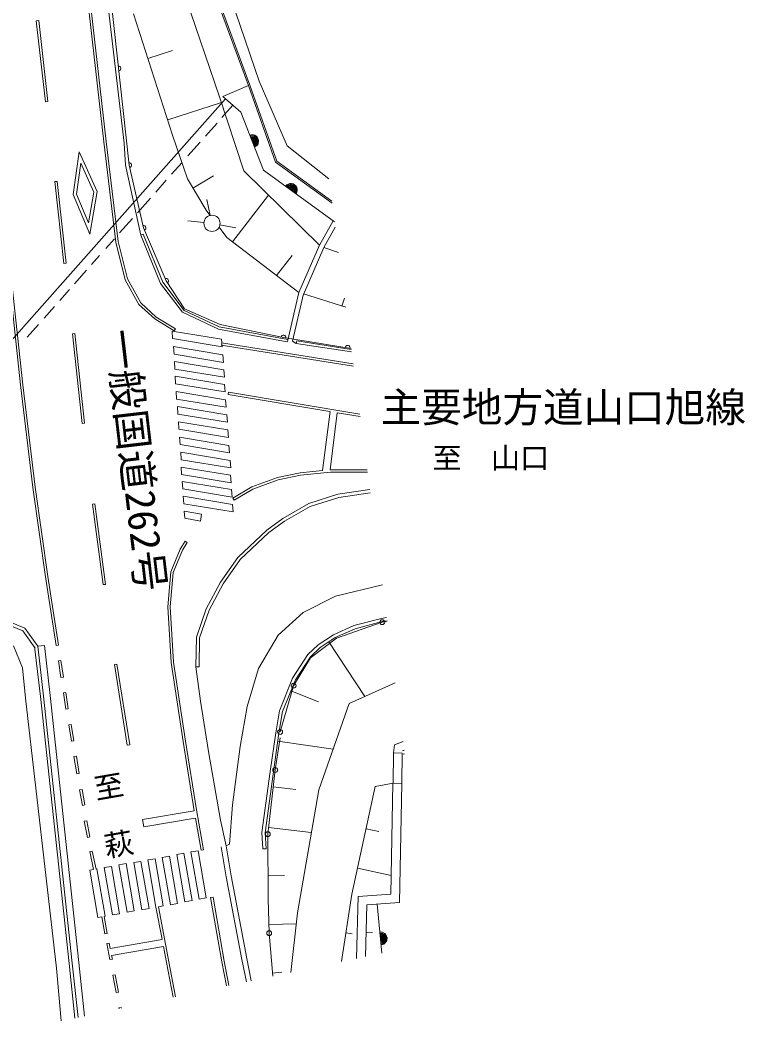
# Model space of a CAD drawing. Units: millimetres, scale not verified. Extents: x 40000 to 680000, y 20000 to 380000.
# Drawn here: x 334512 to 379161, y 251050 to 312716 of the extents above; entities that cross this region are included whole.
import ezdxf
from ezdxf.enums import TextEntityAlignment as Align

# ---------------------------------------------------------------- set-up
doc = ezdxf.new("R2010")
doc.units = ezdxf.units.MM
doc.header["$LTSCALE"] = 1000
doc.layers.add('M-BGD', color=7, linetype='Continuous', lineweight=13)
doc.layers.add('M-STR-HTXT', color=7, linetype='Continuous', lineweight=13)
doc.styles.add('@ＭＳ ゴシック', font='')
doc.styles.add('ＭＳ ゴシック', font='')
doc.styles.get('@ＭＳ ゴシック').set_extended_font_data('@MS Gothic')
doc.styles.get('ＭＳ ゴシック').set_extended_font_data('MS Gothic')

msp = doc.modelspace()

# ---------------------------------------------------------------- linework, layer by layer
at = {"layer": 'M-BGD'}
for p, q in [((339673, 305208), (337321, 325946)), ((339822, 305226), (337470, 325963)), ((343590, 322221), (348576, 308675)), ((343689, 322244), (348669, 308709)), ((349250, 308954), (344711, 322209)), ((340933, 305122), (339689, 315713)), ((341228, 303771), (339919, 315697)), ((346797, 307978), (344189, 315679)), ((335512, 312670), (335661, 312687)), ((336085, 307684), (335512, 312670)), ((335661, 312687), (336234, 307701)), ((343906, 305626), (341497, 313105)), ((343912, 310833), (342387, 310341)), ((350967, 304964), (349250, 308954)), ((346998, 308004), (348576, 308675)), ((348575, 308676), (350247, 303961)), ((348669, 308709), (350331, 304024)), ((347166, 307859), (329690, 288147)), ((348302, 303429), (346797, 307978)), ((348117, 307038), (346998, 308004)), ((336234, 307701), (336085, 307684)), ((346915, 307628), (343605, 306562)), ((347620, 307467), (346947, 306707)), ((349501, 303471), (348117, 307038)), ((349501, 303471), (348117, 307038)), ((346648, 306370), (345935, 305566)), ((344826, 302922), (343906, 305626)), ((340409, 299036), (339673, 305208)), ((340557, 299063), (339822, 305226)), ((340998, 303766), (340933, 305122)), ((345609, 305198), (344852, 304344)), ((353529, 302928), (350967, 304964)), ((337776, 301958), (338162, 304604)), ((338162, 304604), (339259, 302146)), ((350331, 304024), (353709, 301565)), ((337982, 301985), (338260, 303893)), ((338260, 303893), (339052, 302120)), ((341962, 299457), (340998, 303766)), ((342116, 299907), (341228, 303771)), ((344496, 303942), (343851, 303215)), ((352956, 298838), (348302, 303429)), ((353877, 300287), (349501, 303471)), ((353877, 300287), (349501, 303471)), ((350247, 303961), (353727, 301429)), ((343521, 302842), (342874, 302113)), ((345979, 300994), (344826, 302922)), ((346431, 303125), (345159, 302364)), ((334541, 290233), (333189, 302757)), ((334690, 290250), (333338, 302773)), ((336654, 302762), (336803, 302778)), ((337202, 297715), (336654, 302762)), ((336803, 302778), (337351, 297731)), ((338813, 299514), (337776, 301958)), ((338730, 300221), (337982, 301985)), ((339052, 302120), (338730, 300221)), ((339259, 302146), (338813, 299514)), ((342540, 301737), (341738, 300832)), ((346225, 300680), (346007, 301656)), ((349816, 301935), (347604, 299045)), ((346211, 300688), (345979, 300994)), ((341430, 300484), (340642, 299596)), ((345837, 300245), (344842, 300350)), ((352956, 298838), (353798, 300344)), ((343512, 296643), (342116, 299907)), ((347252, 299315), (346771, 299949)), ((346825, 300099), (347808, 299914)), ((353225, 298705), (353922, 299950)), ((340321, 299234), (339796, 298642)), ((342101, 299514), (341962, 299457)), ((341962, 299457), (343169, 296486)), ((342101, 299514), (343300, 296561)), ((351687, 295920), (347252, 299315)), ((340980, 296720), (340409, 299036)), ((341121, 296775), (340557, 299063)), ((351687, 295920), (352956, 298838)), ((351962, 295800), (353225, 298705)), ((354127, 298396), (353225, 298705)), ((339404, 298199), (338917, 297650)), ((351264, 298210), (350315, 296970)), ((337351, 297731), (337202, 297715)), ((338611, 297305), (337862, 296460)), ((341823, 295200), (340980, 296720)), ((341942, 295294), (341121, 296775)), ((344637, 294920), (343512, 296643)), ((337550, 296108), (336962, 295445)), ((343169, 296486), (344523, 294708)), ((343300, 296561), (344620, 294829)), ((351006, 292999), (351687, 295920)), ((351299, 292931), (351979, 295852)), ((351979, 295852), (354572, 295018)), ((354497, 295586), (354339, 295093)), ((336625, 295065), (335992, 294350)), ((342807, 294298), (341823, 295200)), ((342898, 294418), (341942, 295294)), ((344620, 294829), (346785, 293823)), ((346829, 293958), (344637, 294920)), ((344004, 293563), (342807, 294298)), ((344083, 293691), (342898, 294418)), ((344523, 294708), (346739, 293679)), ((335646, 293961), (334948, 293173)), ((343879, 293556), (346917, 293051)), ((343909, 293094), (343879, 293556)), ((344083, 293691), (344004, 293563)), ((346739, 293679), (350974, 292891)), ((346785, 293823), (351002, 293038)), ((350740, 293155), (346829, 293958)), ((337734, 293388), (337883, 293404)), ((338337, 287867), (337734, 293388)), ((337883, 293404), (338486, 287884)), ((346959, 292586), (343909, 293094)), ((346917, 293051), (346959, 292586)), ((354906, 292488), (350740, 293155)), ((350974, 292891), (351006, 292999)), ((351299, 292931), (351529, 292796)), ((351529, 292796), (351552, 292944)), ((351552, 292944), (354915, 292420)), ((343970, 292597), (347008, 292092)), ((344000, 292135), (343970, 292597)), ((346906, 292681), (355051, 291384)), ((346930, 292829), (355031, 291539)), ((351529, 292796), (354935, 292265)), ((347050, 291627), (344000, 292135)), ((347008, 292092), (347050, 291627)), ((344025, 291676), (347063, 291171)), ((344055, 291214), (344025, 291676)), ((347105, 290706), (344055, 291214)), ((347063, 291171), (347105, 290706)), ((344065, 290774), (347104, 290269)), ((344096, 290312), (344065, 290774)), ((335299, 283925), (334541, 290233)), ((335448, 283944), (334690, 290250)), ((347146, 289804), (344096, 290312)), ((347104, 290269), (347146, 289804)), ((344120, 289827), (347158, 289322)), ((344151, 289365), (344120, 289827)), ((347201, 288857), (344151, 289365)), ((347158, 289322), (347201, 288857)), ((347325, 289640), (347349, 289788)), ((353599, 288596), (347325, 289640)), ((355439, 288442), (347349, 289788)), ((344203, 288905), (347242, 288401)), ((344234, 288443), (344203, 288905)), ((347284, 287936), (344234, 288443)), ((347242, 288401), (347284, 287936)), ((353605, 288595), (353148, 284957)), ((354049, 288521), (353607, 285001)), ((355460, 288287), (354050, 288521)), ((338486, 287884), (338337, 287867)), ((344270, 287967), (347308, 287462)), ((344300, 287505), (344270, 287967)), ((347350, 286997), (344300, 287505)), ((347308, 287462), (347350, 286997)), ((344342, 287017), (347380, 286512)), ((344373, 286555), (344342, 287017)), ((347423, 286048), (344373, 286555)), ((347380, 286512), (347423, 286048)), ((344406, 286090), (347444, 285586)), ((344436, 285628), (344406, 286090)), ((347486, 285121), (344436, 285628)), ((347444, 285586), (347486, 285121)), ((344459, 284713), (344428, 285175)), ((344428, 285175), (347467, 284671)), ((353148, 284957), (351771, 284828)), ((355891, 285013), (353607, 285001)), ((347509, 284206), (344459, 284713)), ((344533, 283830), (344503, 284292)), ((344503, 284292), (347541, 283787)), ((347467, 284671), (347509, 284206)), ((350372, 284533), (348782, 283954)), ((350414, 284388), (348847, 283818)), ((351771, 284828), (350372, 284533)), ((351794, 284679), (350414, 284388)), ((353624, 284851), (351794, 284679)), ((355911, 284863), (353624, 284851)), ((336079, 278419), (335299, 283925)), ((336227, 278441), (335448, 283944)), ((347583, 283322), (344533, 283830)), ((347541, 283787), (347583, 283322)), ((348782, 283954), (347628, 283265)), ((348847, 283818), (347705, 283136)), ((356052, 283791), (354092, 283505)), ((344568, 283379), (347606, 282874)), ((344598, 282917), (344568, 283379)), ((347705, 283136), (347628, 283265)), ((354092, 283505), (352294, 282924)), ((354138, 283309), (352375, 282740)), ((356078, 283592), (354138, 283309)), ((338970, 282891), (339119, 282911)), ((339630, 277931), (338970, 282891)), ((339119, 282911), (339779, 277950)), ((347649, 282409), (344598, 282917)), ((344620, 282463), (345684, 282282)), ((344672, 282032), (344620, 282463)), ((347606, 282874), (347649, 282409)), ((352294, 282924), (350692, 282016)), ((352375, 282740), (350801, 281848)), ((345621, 281852), (344672, 282032)), ((345684, 282282), (345621, 281852)), ((350692, 282016), (349712, 281293)), ((350801, 281848), (349840, 281140)), ((349712, 281293), (347922, 279608)), ((344381, 280127), (344685, 280611)), ((344685, 280611), (344812, 280532)), ((349840, 281140), (348074, 279476)), ((343799, 278721), (344381, 280127)), ((343947, 278685), (344515, 280058)), ((344515, 280058), (344812, 280532)), ((347922, 279608), (346860, 278091)), ((348074, 279476), (347031, 277986)), ((336729, 274178), (336079, 278419)), ((336878, 274201), (336227, 278441)), ((343612, 276565), (343799, 278721)), ((343762, 276563), (343947, 278685)), ((339779, 277950), (339630, 277931)), ((346860, 278091), (345967, 276434)), ((347031, 277986), (346151, 276354)), ((353947, 277212), (356827, 277913)), ((351949, 276208), (353947, 277212)), ((343818, 273134), (343612, 276565)), ((343967, 273150), (343762, 276563)), ((345967, 276434), (345374, 274694)), ((346151, 276354), (345573, 274659)), ((334816, 275258), (333580, 275758)), ((350406, 274809), (351949, 276208)), ((356781, 275850), (355079, 275405)), ((356824, 275654), (355146, 275216)), ((357092, 275904), (356781, 275850)), ((357123, 275672), (356822, 275620)), ((357118, 275706), (356824, 275654)), ((334687, 275095), (333535, 275560)), ((335448, 274025), (334687, 275095)), ((335611, 274140), (334816, 275258)), ((355079, 275405), (353818, 274842)), ((355146, 275216), (353914, 274666)), ((356822, 275620), (354006, 274630)), ((345374, 274694), (345335, 272878)), ((345573, 274659), (345535, 272874)), ((349196, 272766), (350406, 274809)), ((354006, 274630), (352412, 273422)), ((353818, 274842), (352869, 274223)), ((353914, 274666), (352994, 274065)), ((355738, 271032), (353530, 274415)), ((334104, 274162), (334669, 272797)), ((335767, 271040), (335413, 274118)), ((335611, 274140), (336009, 274186)), ((335965, 271062), (335611, 274140)), ((336363, 271107), (336009, 274186)), ((336878, 274201), (336729, 274178)), ((352869, 274223), (352237, 273621)), ((352994, 274065), (352392, 273493)), ((336872, 273234), (337020, 273257)), ((337033, 272210), (336872, 273234)), ((337020, 273257), (337181, 272233)), ((352237, 273621), (351293, 272164)), ((352412, 273422), (351360, 271703)), ((352392, 273493), (351471, 272072)), ((334669, 272797), (334848, 270931)), ((340332, 273005), (340480, 273029)), ((341120, 268046), (340332, 273005)), ((340480, 273029), (341268, 268069)), ((344556, 268265), (343818, 273134)), ((344704, 268288), (343967, 273150)), ((345635, 270750), (345335, 272878)), ((345335, 272878), (345535, 272874)), ((348510, 270415), (349196, 272766)), ((337181, 272233), (337033, 272210)), ((351293, 272164), (350490, 270162)), ((351471, 272072), (350684, 270108)), ((351360, 271703), (350529, 268857)), ((352898, 270717), (351200, 271397)), ((354791, 270600), (357621, 271890)), ((334848, 270931), (336759, 254307)), ((337530, 254588), (335767, 271040)), ((337729, 254610), (335965, 271062)), ((338126, 254653), (336363, 271107)), ((337183, 271262), (337331, 271284)), ((337335, 270263), (337183, 271262)), ((337331, 271284), (337484, 270286)), ((346127, 267652), (345635, 270750)), ((337484, 270286), (337335, 270263)), ((348060, 267957), (348510, 270415)), ((350490, 270162), (350260, 268803)), ((350684, 270108), (350457, 268772)), ((352905, 265282), (354791, 270600)), ((337513, 269286), (337661, 269310)), ((337674, 268288), (337513, 269286)), ((337661, 269310), (337822, 268312)), ((337822, 268312), (337674, 268288)), ((345245, 263999), (344556, 268265)), ((345387, 264059), (344704, 268288)), ((350260, 268803), (349917, 266419)), ((350457, 268772), (350116, 266391)), ((350538, 268495), (350230, 266513)), ((353796, 267795), (350387, 268284)), ((357568, 268071), (358099, 268265)), ((341268, 268069), (341120, 268046)), ((346857, 263421), (346127, 267652)), ((347590, 264374), (348060, 267957)), ((357518, 267568), (357568, 268071)), ((358169, 267738), (358069, 267689)), ((358173, 267707), (358069, 267689)), ((337835, 267343), (337983, 267367)), ((338015, 266271), (337835, 267343)), ((337983, 267367), (338163, 266296)), ((357518, 267568), (357489, 265692)), ((358057, 267559), (357518, 267568)), ((358028, 265684), (358057, 267559)), ((358199, 267509), (358103, 267492)), ((349917, 266419), (349405, 262653)), ((350230, 266513), (349772, 262561)), ((338163, 266296), (338015, 266271)), ((350116, 266391), (349606, 262646)), ((338183, 265295), (338331, 265321)), ((338352, 264334), (338183, 265295)), ((338331, 265321), (338500, 264360)), ((351498, 265320), (350110, 265480)), ((351592, 257710), (352905, 265282)), ((354953, 258867), (356388, 265495)), ((356388, 265495), (357489, 265692)), ((357478, 265694), (357348, 258862)), ((357489, 265692), (358028, 265684)), ((358028, 265684), (357888, 258349)), ((338500, 264360), (338352, 264334)), ((345245, 263999), (342060, 263464)), ((345809, 261592), (345387, 264059)), ((347419, 261934), (347590, 264374)), ((338471, 263353), (338618, 263383)), ((338674, 262359), (338471, 263353)), ((338618, 263383), (338821, 262389)), ((342135, 263020), (342060, 263464)), ((345301, 263552), (342135, 263020)), ((345661, 261567), (345321, 263555)), ((347206, 261832), (346857, 263421)), ((352450, 262659), (349819, 262964)), ((356608, 262725), (355825, 262894)), ((338821, 262389), (338674, 262359)), ((349405, 262653), (349472, 261650)), ((349606, 262646), (349672, 261663)), ((349772, 262561), (349802, 258583)), ((338810, 261489), (338956, 261520)), ((339044, 260380), (338810, 261489)), ((338956, 261520), (339192, 260405)), ((345038, 261464), (345482, 261541)), ((345482, 261541), (345983, 258628)), ((345661, 261567), (345809, 261592)), ((347212, 259936), (346910, 261784)), ((347206, 261832), (347419, 261934)), ((347507, 259989), (347206, 261832)), ((349672, 261663), (349472, 261650)), ((341514, 260807), (341957, 260883)), ((341957, 260883), (342458, 257971)), ((342384, 260973), (342827, 261049)), ((342885, 258060), (342384, 260973)), ((342827, 261049), (343328, 258137)), ((343274, 261127), (343717, 261203)), ((343775, 258214), (343274, 261127)), ((343717, 261203), (344218, 258290)), ((344165, 261304), (344609, 261380)), ((344666, 258392), (344165, 261304)), ((344609, 261380), (345110, 258468)), ((345539, 258552), (345038, 261464)), ((338805, 260339), (339020, 260376)), ((339306, 257426), (338805, 260339)), ((339192, 260405), (339249, 260415)), ((339249, 260415), (339750, 257503)), ((339697, 260496), (340140, 260573)), ((340198, 257584), (339697, 260496)), ((340140, 260573), (340641, 257660)), ((340604, 260675), (341048, 260752)), ((341105, 257763), (340604, 260675)), ((341048, 260752), (341549, 257839)), ((342015, 257894), (341514, 260807)), ((357370, 260017), (355299, 260465)), ((348179, 254832), (347212, 259936)), ((348474, 254889), (347507, 259989)), ((350797, 260011), (349767, 259985)), ((345110, 258468), (344666, 258392)), ((345983, 258628), (345539, 258552)), ((346253, 258647), (346400, 258673)), ((346942, 254704), (346253, 258647)), ((347090, 254731), (346400, 258673)), ((349802, 258583), (349855, 256462)), ((354306, 254705), (354953, 258867)), ((355330, 258718), (355227, 254900)), ((357348, 258862), (355330, 258718)), ((341549, 257839), (341105, 257763)), ((342458, 257971), (342015, 257894)), ((343257, 256087), (342885, 258060)), ((343328, 258137), (343037, 258086)), ((343672, 254685), (343037, 258086)), ((344218, 258290), (343775, 258214)), ((355867, 258205), (355780, 255017)), ((357888, 258349), (355867, 258205)), ((356805, 255234), (356514, 258251)), ((356805, 255234), (356514, 258251)), ((339524, 257464), (339306, 257426)), ((339541, 257467), (339737, 256419)), ((339750, 257503), (339688, 257492)), ((339884, 256447), (339688, 257492)), ((340641, 257660), (340198, 257584)), ((351184, 254044), (351592, 257710)), ((351516, 257028), (349842, 256986)), ((339737, 256419), (339884, 256447)), ((343260, 256073), (340065, 255516)), ((349855, 256462), (350087, 253812)), ((354968, 256423), (354583, 256483)), ((356215, 256509), (355821, 256520)), ((339997, 255849), (339850, 255819)), ((339850, 255819), (340051, 254838)), ((340065, 255515), (339997, 255849)), ((343343, 255630), (340155, 255075)), ((343525, 254657), (343343, 255630)), ((340051, 254838), (340198, 254868)), ((340198, 254868), (340155, 255075)), ((344097, 252544), (343672, 254685)), ((347233, 253208), (346942, 254704)), ((347380, 253239), (347090, 254731)), ((348456, 253467), (348179, 254832)), ((348750, 253529), (348474, 254889)), ((336759, 254307), (337040, 251050)), ((337894, 251230), (337530, 254588)), ((338090, 251272), (337729, 254610)), ((338484, 251355), (338126, 254653)), ((343951, 252513), (343525, 254657)), ((340375, 253900), (340227, 253873)), ((340227, 253873), (340424, 252807)), ((340572, 252834), (340375, 253900)), ((350643, 254052), (350071, 254002)), ((340424, 252807), (340572, 252834)), ((340751, 251884), (340605, 251850)), ((340605, 251850), (340615, 251806)), ((340762, 251838), (340751, 251884))]:
    msp.add_line(p, q, dxfattribs=at)
for centre, radius in [((346334, 300192), 500), ((356822, 275620), 150), ((351360, 271703), 150), ((350529, 268857), 150), ((350230, 266513), 150), ((349772, 262561), 150), ((349855, 256462), 150)]:
    msp.add_circle(centre, radius, dxfattribs=at)
for centre, radius, start, end in [((340574, 309734), 150, 276.26495, 96.26495), ((348809, 305255), 400, 291.2124, 111.2124), ((348809, 305255), 400, 291.2124, 111.2124), ((348809, 305255), 350, 291.2124, 111.2124), ((348809, 305255), 300, 291.2124, 111.2124), ((348809, 305255), 250, 291.2124, 111.2124), ((348809, 305255), 200, 291.2124, 111.2124), ((348809, 305255), 150, 291.2124, 111.2124), ((348809, 305255), 100, 291.2124, 111.2124), ((348809, 305255), 50, 291.2124, 111.2124), ((341228, 303771), 150, 282.9392, 96.26495), ((351188, 302244), 400, 323.95658, 143.95658), ((351188, 302244), 400, 323.95658, 143.95658), ((351188, 302244), 350, 323.95658, 143.95658), ((351188, 302244), 300, 323.95658, 143.95658), ((351188, 302244), 250, 323.95658, 143.95658), ((351188, 302244), 200, 323.95658, 143.95658), ((351188, 302244), 150, 323.95658, 143.95658), ((351188, 302244), 100, 323.95658, 143.95658), ((351188, 302244), 50, 323.95658, 143.95658), ((342116, 299907), 150, 293.15895, 102.9392), ((343512, 296643), 150, 303.13749, 113.15895), ((350740, 293155), 150, 350.89268, 168.40713), ((354694, 292522), 150, 350.89268, 170.89268), ((356718, 256136), 400, 275.51903, 95.51903), ((356718, 256136), 400, 275.51903, 95.51903), ((356718, 256136), 350, 275.51903, 95.51903), ((356718, 256136), 300, 275.51903, 95.51903), ((356718, 256136), 250, 275.51903, 95.51903), ((356718, 256136), 200, 275.51903, 95.51903), ((356718, 256136), 150, 275.51903, 95.51903), ((356718, 256136), 100, 275.51903, 95.51903), ((356718, 256136), 50, 275.51903, 95.51903)]:
    msp.add_arc(centre, radius, start, end, dxfattribs=at)

# ---------------------------------------------------------------- texts
at = {"layer": 'M-STR-HTXT'}
for s, height, rotation, style, p in [('一般国道262号', 1833, 276.705, 'ＭＳ ゴシック', (339257, 293507)), ('至\u3000萩', 1320, 279.926, '@ＭＳ ゴシック', (338750, 266218))]:
    msp.add_text(s, height=height, rotation=rotation, dxfattribs=dict(at, style=style)).set_placement(p, align=Align.BOTTOM_LEFT)
at = {"layer": 'M-STR-HTXT', "style": 'ＭＳ ゴシック'}
for s, height, p in [('主要地方道山口旭線', 1833, (356719, 287394)), ('至\u3000山口', 1320, (359910, 284684))]:
    msp.add_text(s, height=height, dxfattribs=at).set_placement(p, align=Align.BOTTOM_LEFT)

doc.saveas('drawing.dxf')
